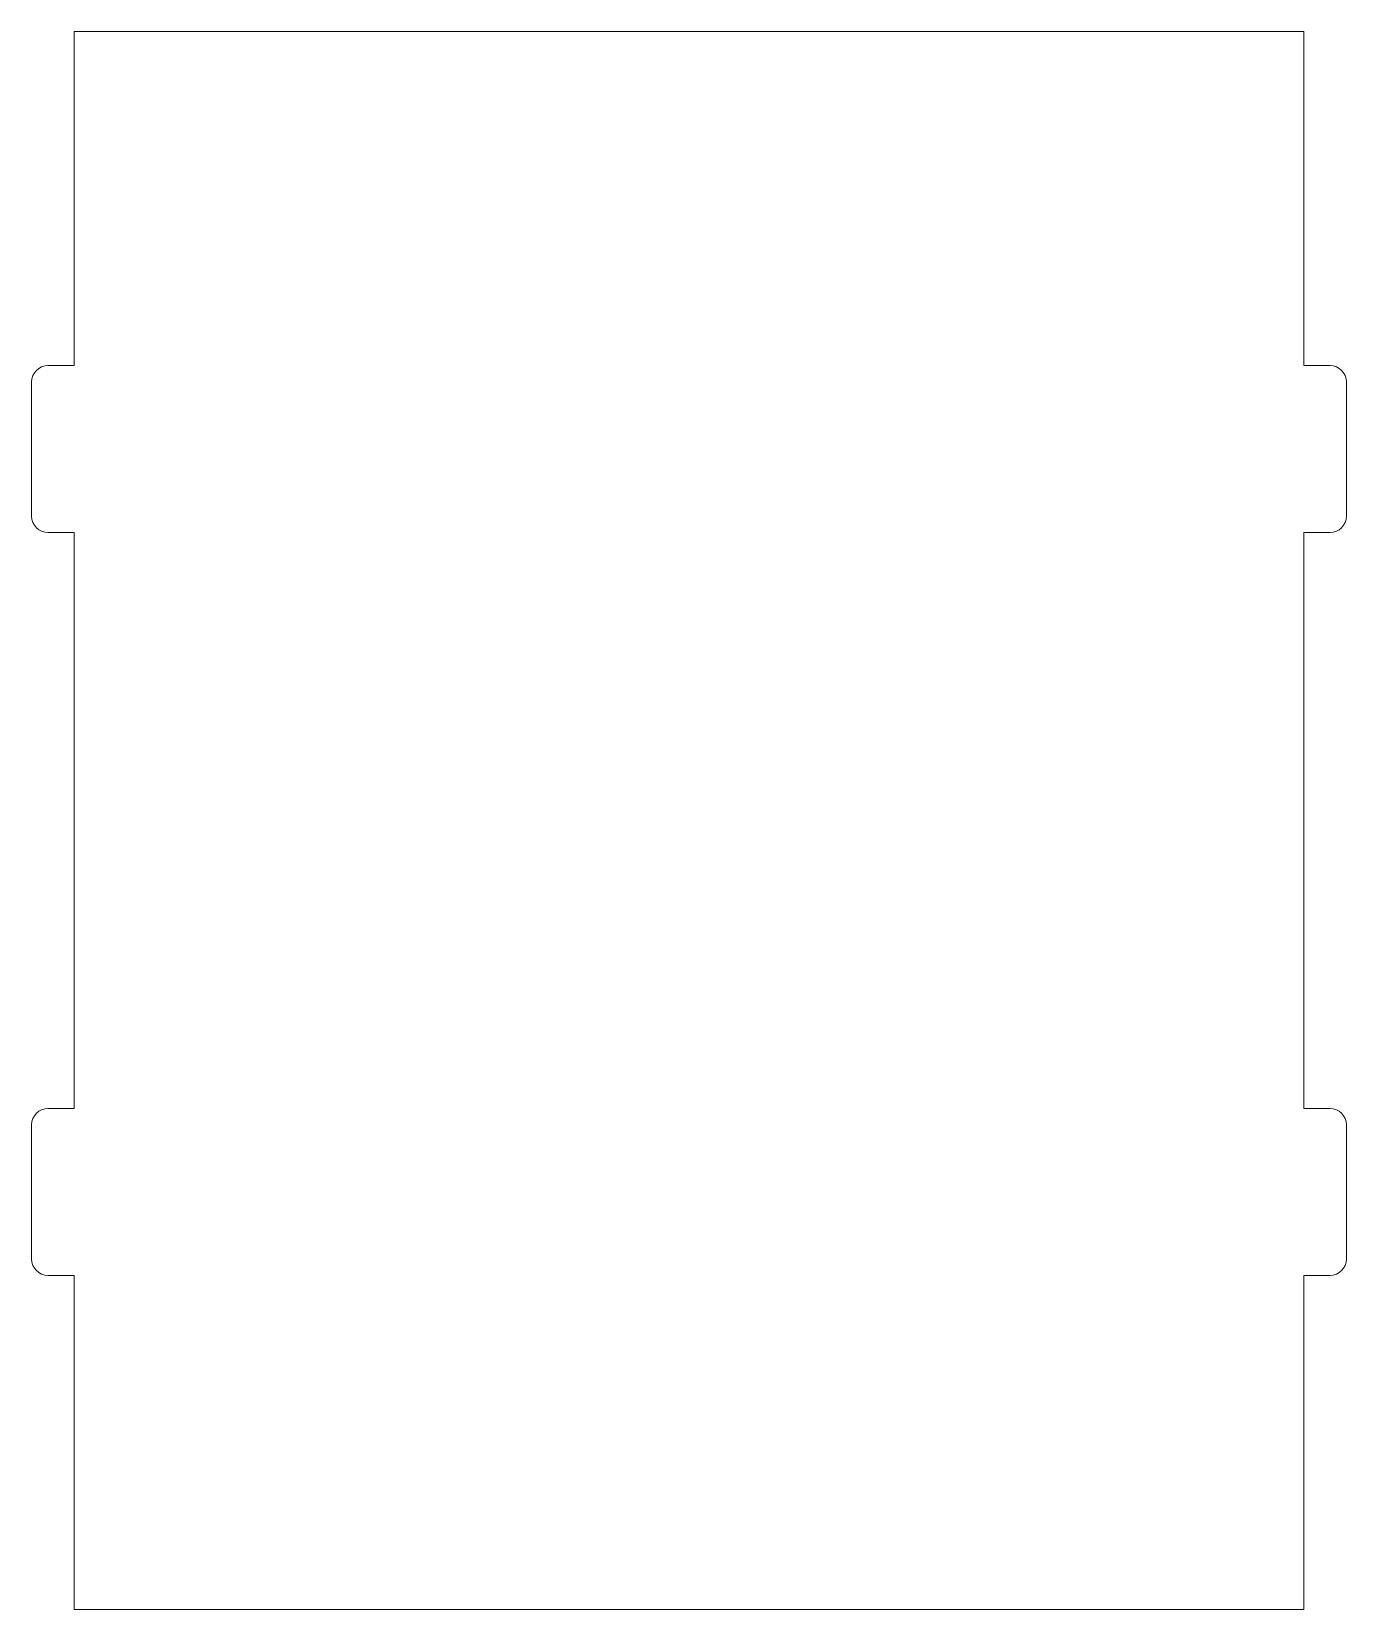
# Model space of a CAD drawing. Header units: millimetres. Extents: x -100 to 100, y -120 to 120.
import ezdxf

# ---------------------------------------------------------------- set-up
doc = ezdxf.new("R2010")
doc.units = ezdxf.units.MM

msp = doc.modelspace()

# ---------------------------------------------------------------- linework, layer by layer
at = {"color": 7, "linetype": 'Continuous', "lineweight": 15}
for p, q in [((-93.5, 120), (-93.5, 69.2)), ((93.5, 120), (-93.5, 120)), ((93.5, 69.2), (93.5, 120)), ((-97.5, 69.2), (-93.5, 69.2)), ((97.5, 69.2), (93.5, 69.2)), ((-100, 46.3), (-100, 66.7)), ((100, 46.3), (100, 66.7)), ((-93.5, 43.8), (-97.5, 43.8)), ((-93.5, 43.8), (-93.5, -43.8)), ((93.5, 43.8), (97.5, 43.8)), ((93.5, -43.8), (93.5, 43.8)), ((-97.5, -43.8), (-93.5, -43.8)), ((97.5, -43.8), (93.5, -43.8)), ((-100, -66.7), (-100, -46.3)), ((100, -66.7), (100, -46.3)), ((-93.5, -69.2), (-97.5, -69.2)), ((-93.5, -69.2), (-93.5, -120)), ((93.5, -69.2), (97.5, -69.2)), ((93.5, -120), (93.5, -69.2)), ((-93.5, -120), (93.5, -120))]:
    msp.add_line(p, q, dxfattribs=at)
for centre, start, end in [((-97.5, 66.7), 90, 180), ((97.5, 66.7), 0, 90), ((-97.5, 46.3), 180, 270), ((97.5, 46.3), 270, 0), ((-97.5, -46.3), 90, 180), ((97.5, -46.3), 0, 90), ((-97.5, -66.7), 180, 270), ((97.5, -66.7), 270, 0)]:
    msp.add_arc(centre, 2.5, start, end, dxfattribs=at)

doc.saveas('drawing.dxf')
